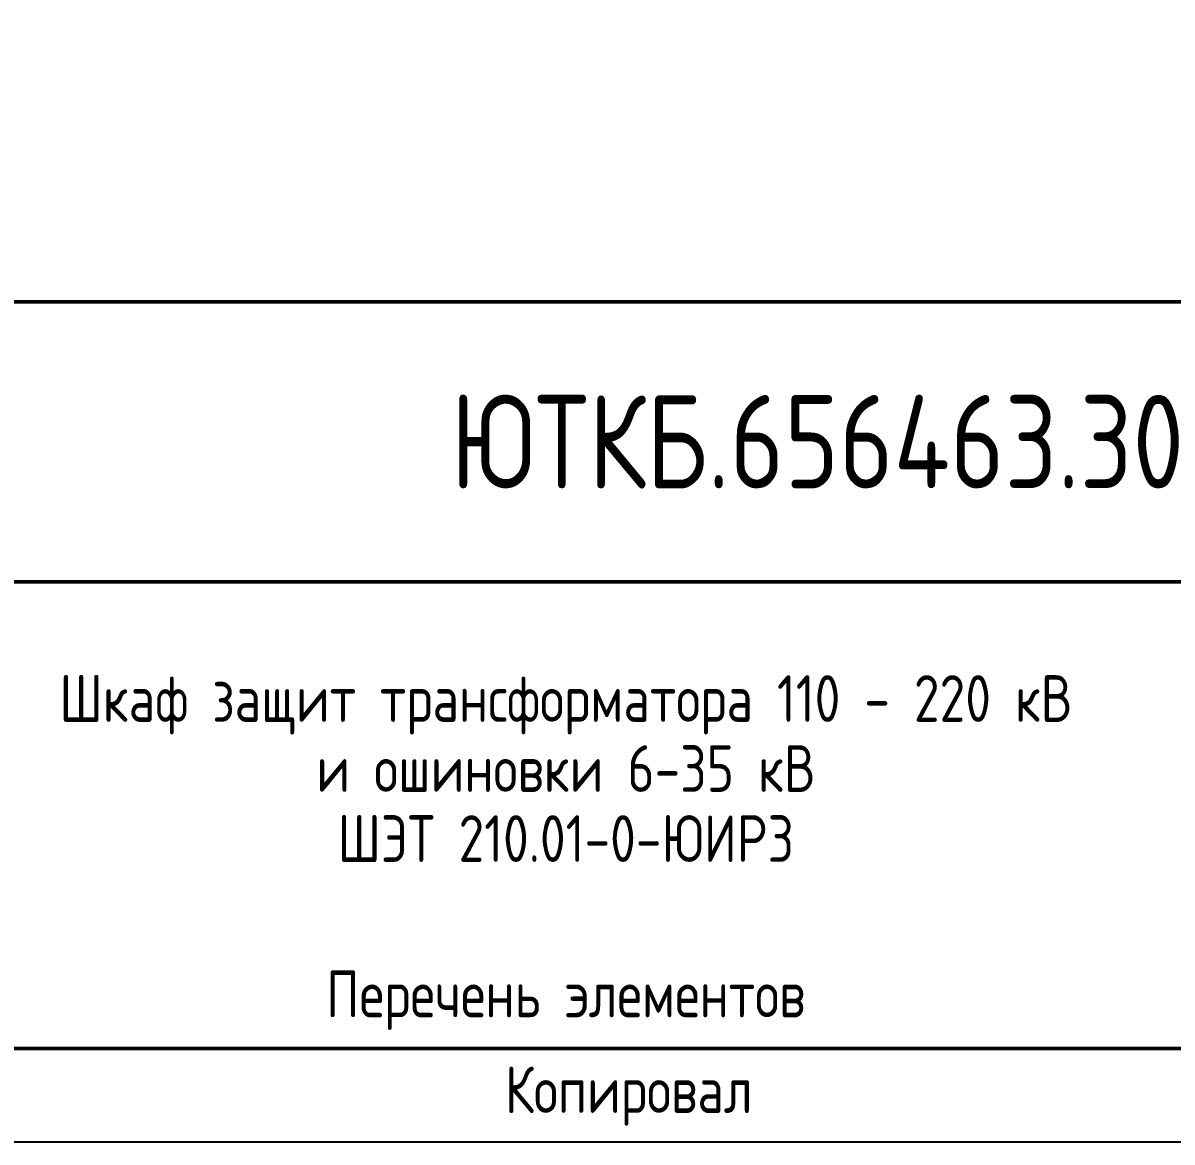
# Model space of a CAD drawing. Header units: millimetres. Extents: x -1117 to 5846, y -90 to 586.
# Drawn here: x -329.1 to -267.5, y 0 to 59.9 of the extents above; entities that cross this region are included whole.
import ezdxf

# ---------------------------------------------------------------- set-up
doc = ezdxf.new("R2010")
doc.units = ezdxf.units.MM
doc.styles.add('Gost_type_A', font='GOST_0.TTF')

# ---------------------------------------------------------------- blocks, each defined once
blk = doc.blocks.new('Формат_А4')
blk.add_lwpolyline([(0, 297), (0, 0), (-210, 0), (-210, 297)], close=True)
at = {"lineweight": 50}
blk.add_lwpolyline([(-190, 292), (-5, 292), (-5, 5), (-190, 5)], close=True, dxfattribs=at)
blk = doc.blocks.new('Штамп большой нижний текстовый')
at = {"lineweight": 50}
for points in [[(-120, 25), (0, 25), (0, 40), (-120, 40)], [(-120, 25), (-50, 25), (-50, 0), (-120, 0)]]:
    blk.add_lwpolyline(points, close=True, dxfattribs=at)
at = {"insert": (-75, -2.535), "char_height": 2.5, "width": 13.12023, "attachment_point": 6, "style": 'Gost_type_A'}
blk.add_mtext('Копировал', dxfattribs=at)

msp = doc.modelspace()

# ---------------------------------------------------------------- block references
at = {"color": 1}
for name, p in [('Формат_А4', (-210, 0)), ('Штамп большой нижний текстовый', (-215, 5))]:
    msp.add_blockref(name, p, dxfattribs=at)

# ---------------------------------------------------------------- texts
at = {"color": 1, "insert": (-275, 37.5), "char_height": 5, "width": 120, "attachment_point": 5, "style": 'Gost_type_A'}
msp.add_mtext('{\\C256;ЮТКБ.656463.300-020ПЭ3}', dxfattribs=at)
at = {"insert": (-300, 20), "char_height": 2.5, "width": 68, "attachment_point": 5, "line_spacing_factor": 0.9, "style": 'Gost_type_A'}
msp.add_mtext('Шкаф защит трансформатора 110 - 220 кВ \\Pи ошиновки 6-35 кВ                      \\PШЭТ 210.01-0-ЮИРЗ', dxfattribs=at)
at = {"insert": (-300, 6), "char_height": 2.5, "width": 70, "attachment_point": 8, "style": 'Gost_type_A'}
msp.add_mtext('Перечень элементов', dxfattribs=at)

doc.saveas('drawing.dxf')
